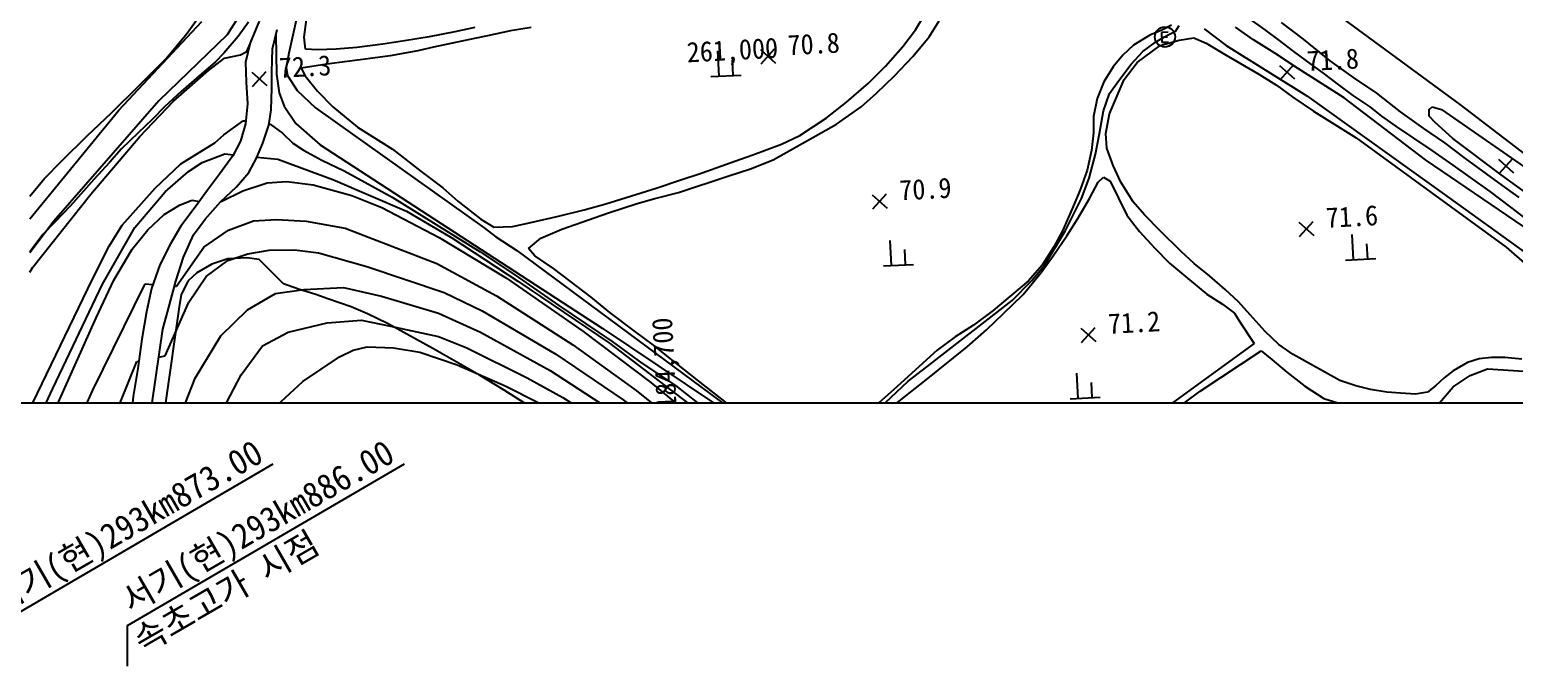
# Model space of a CAD drawing. Header units: millimetres. Extents: x 10470 to 11266, y 1103 to 1809.
# Drawn here: x 10836 to 10983, y 1364.9 to 1427.9 of the extents above; entities that cross this region are included whole.
import ezdxf
from ezdxf.enums import TextEntityAlignment as Align
from ezdxf.xclip import XClip

# ---------------------------------------------------------------- set-up
doc = ezdxf.new("R2010")
doc.units = ezdxf.units.MM
doc.header["$LTSCALE"] = 10
doc.header["$MEASUREMENT"] = 0
doc.header["$XCLIPFRAME"] = 2
doc.layers.add('TX-PAPR', color=2, linetype='Continuous', plot=False)
for name, color, linetype in [('TZ-BASE', 253, 'Continuous'), ('TZ-LEAL', 1, 'Continuous'), ('TZ-LEAT', 3, 'Continuous')]:
    doc.layers.add(name, color=color, linetype=linetype)
doc.styles.add('HANA', font='GulimChe.ttf')
doc.styles.get("Standard").update_dxf_attribs({"font": 'GulimChe.ttf'})
doc.styles.add('굴림체', font='GulimChe.ttf')

# ---------------------------------------------------------------- blocks, each defined once
blk = doc.blocks.new('JD-DHFDCHG54DXG3XF')
at = {"layer": 'TZ-BASE'}
for p, q in [((308.84, -25.96, 71), (305.65, -40.36, 71)), ((421.62, -45.45, 71.69), (407.3, -34.91, 71.69)), ((295.59, -38.38, 71.1), (297.48, -35.75, 71.1)), ((301.19, -35.94, 72), (299.55, -38.55, 72)), ((367.68, -38.05, 70.8), (369, -35.86, 70.8)), ((288.82, -46.01, 72), (297.02, -37.24, 72)), ((301.65, -37.3, 76.56), (300.64, -38.72, 76.56)), ((302.72, -37.2, 81.11), (301.83, -39.33, 81.11)), ((304.02, -39.93, 73.69), (304.51, -38.02, 73.69)), ((307.17, -38.78, 70.85), (307.4, -37.02, 70.85)), ((324.07, -37.83, 70.85), (322.09, -38.26, 70.85)), ((327.58, -38.17, 70.8), (325.32, -38.64, 70.8)), ((329.65, -37.82, 70.8), (327.58, -38.17, 70.8)), ((366.44, -39.69, 70.8), (367.68, -38.05, 70.8)), ((369.03, -38.76, 70.87), (370.02, -37.15, 70.87)), ((392.14, -38.06, 70.87), (390.89, -38.59, 70.87)), ((393.04, -37.6, 70.87), (392.14, -38.06, 70.87)), ((392.32, -38.75, 71), (393.45, -38.16, 71)), ((393.45, -38.16, 71), (393.8, -37.61, 71)), ((396.25, -37.95, 73.69), (398.43, -39.61, 73.69)), ((401.16, -39.04, 71.62), (399.35, -37.8, 71.62)), ((402.3, -38.05, 70.59), (400.6, -36.83, 70.59)), ((403.6, -39.01, 70.59), (402.3, -38.05, 70.59)), ((403.89, -37.32, 71.7), (406.07, -38.99, 71.7)), ((299.55, -38.55, 72), (292.79, -45.07, 72)), ((293.52, -40.88, 71.1), (295.59, -38.38, 71.1)), ((300.64, -38.72, 76.56), (299.23, -40.37, 76.56)), ((301.83, -39.33, 81.11), (301.36, -41.26, 81.11)), ((301.49, -40.19, 72), (301.81, -39.44, 72)), ((304.37, -38.58, 72), (304.43, -42.45, 72)), ((307.31, -39.97, 70.85), (307.17, -38.78, 70.85)), ((314.96, -39.49, 70.85), (312.37, -39.8, 70.85)), ((317.09, -39.15, 70.85), (314.96, -39.49, 70.85)), ((319.53, -38.76, 70.85), (317.09, -39.15, 70.85)), ((322.09, -38.26, 70.85), (319.53, -38.76, 70.85)), ((323.4, -39.05, 70.8), (319.97, -39.78, 70.8)), ((325.32, -38.64, 70.8), (323.4, -39.05, 70.8)), ((367.41, -40.69, 70.87), (369.03, -38.76, 70.87)), ((389.27, -39.57, 70.87), (388.21, -40.57, 70.87)), ((390.89, -38.59, 70.87), (389.27, -39.57, 70.87)), ((389.64, -41.28, 71.51), (391.9, -39.6, 71.51)), ((390.18, -40.2, 71), (391.43, -39.27, 71)), ((391.43, -39.27, 71), (392.32, -38.75, 71)), ((391.9, -39.6, 71.51), (393.78, -39.07, 71.51)), ((392.69, -38.3, 71.44), (392.03, -38.33, 71.44)), ((392.03, -38.33, 71.44), (392.08, -39.29, 71.44)), ((392.63, -38.78, 71.44), (392.05, -38.81, 71.44)), ((392.08, -39.29, 71.44), (392.74, -39.26, 71.44)), ((393.78, -39.07, 71.51), (395.25, -38.84, 71.51)), ((395.25, -38.84, 71.51), (396.46, -39.36, 71.51)), ((396.46, -39.36, 71.51), (398.44, -40.55, 71.51)), ((398.43, -39.61, 73.69), (406.42, -44.58, 73.69)), ((403.27, -40.37, 71.62), (401.16, -39.04, 71.62)), ((405.13, -40.19, 70.59), (403.6, -39.01, 70.59)), ((406.07, -38.99, 71.7), (408.71, -41.11, 71.7)), ((290.86, -43.55, 71.1), (293.52, -40.88, 71.1)), ((297.68, -42.08, 72), (299.27, -40.87, 72)), ((299.23, -40.37, 76.56), (298.4, -41.21, 76.56)), ((299.27, -40.87, 72), (300.86, -40.53, 72)), ((300.86, -40.53, 72), (301.49, -40.19, 72)), ((303.96, -42.21, 73.69), (304.02, -39.93, 73.69)), ((305.65, -40.36, 71), (305.39, -41.79, 71)), ((308.48, -40.04, 70.85), (307.31, -39.97, 70.85)), ((310.35, -39.98, 70.85), (308.48, -40.04, 70.85)), ((312.37, -39.8, 70.85), (310.35, -39.98, 70.85)), ((313.46, -40.92, 70.8), (311.43, -41.19, 70.8)), ((315.68, -40.64, 70.8), (313.46, -40.92, 70.8)), ((318.43, -40.12, 70.8), (315.68, -40.64, 70.8)), ((319.97, -39.78, 70.8), (318.43, -40.12, 70.8)), ((348.24, -42.64, 70.9), (348.11, -40.15, 70.9)), ((349.64, -42.57, 70.9), (349.56, -41.07, 70.9)), ((352.33, -40.01, 70.85), (353.82, -41.35, 70.85)), ((352.4, -41.42, 70.85), (353.74, -39.93, 70.85)), ((364.71, -41.66, 70.8), (366.44, -39.69, 70.8)), ((365.62, -42.61, 70.87), (367.41, -40.69, 70.87)), ((388.21, -40.57, 70.87), (387.25, -41.73, 70.87)), ((389.05, -41.47, 71), (390.18, -40.2, 71)), ((398.44, -40.55, 71.51), (401.67, -42.44, 71.51)), ((405.49, -41.84, 71.62), (403.27, -40.37, 71.62)), ((406.9, -41.5, 70.59), (405.13, -40.19, 70.59)), ((408.71, -41.11, 71.7), (411, -42.77, 71.7)), ((294.23, -45.12, 72), (297.68, -42.08, 72)), ((298.4, -41.21, 76.56), (296.5, -42.84, 76.56)), ((301.36, -41.26, 81.11), (301.44, -43.25, 81.11)), ((301.99, -42.24, 72.33), (303.47, -43.58, 72.33)), ((302.06, -43.65, 72.33), (303.4, -42.17, 72.33)), ((303.95, -43.84, 73.69), (303.96, -42.21, 73.69)), ((304.43, -42.45, 72), (304.7, -44.28, 72)), ((305.39, -41.79, 71), (305.52, -42.58, 71)), ((305.52, -42.58, 71), (306.48, -44.07, 71)), ((309.4, -41.46, 70.8), (306.88, -41.86, 70.8)), ((306.88, -41.86, 70.8), (307.25, -42.62, 70.8)), ((307.25, -42.62, 70.8), (308.47, -44.13, 70.8)), ((311.43, -41.19, 70.8), (309.4, -41.46, 70.8)), ((347.44, -42.68, 70.9), (350.44, -42.53, 70.9)), ((363.02, -43.33, 70.8), (364.71, -41.66, 70.8)), ((363.82, -44.34, 70.87), (365.62, -42.61, 70.87)), ((387.25, -41.73, 70.87), (386.34, -43.2, 70.87)), ((387.83, -43.07, 71), (389.05, -41.47, 71)), ((388.33, -42.98, 71.51), (389.64, -41.28, 71.51)), ((401.67, -42.44, 71.51), (403.41, -43.55, 71.51)), ((403.72, -41.58, 71.77), (405.21, -42.92, 71.77)), ((403.79, -42.99, 71.77), (405.13, -41.5, 71.77)), ((407.93, -43.41, 71.62), (405.49, -41.84, 71.62)), ((408.08, -42.34, 70.59), (406.9, -41.5, 70.59)), ((409.74, -43.6, 70.59), (408.08, -42.34, 70.59)), ((288.09, -46.28, 71.1), (290.86, -43.55, 71.1)), ((296.5, -42.84, 76.56), (294.98, -44.16, 76.56)), ((301.44, -43.25, 81.11), (301.56, -45.37, 81.11)), ((303.9, -45.98, 73.69), (303.95, -43.84, 73.69)), ((306.48, -44.07, 71), (308.28, -45.78, 71)), ((360.84, -45.23, 70.8), (363.02, -43.33, 70.8)), ((386.34, -43.2, 70.87), (385.66, -44.87, 70.87)), ((386.89, -46.36, 71.51), (388.33, -42.98, 71.51)), ((386.89, -44.37, 71), (387.83, -43.07, 71)), ((403.41, -43.55, 71.51), (405.05, -44.73, 71.51)), ((410.12, -44.79, 71.62), (407.93, -43.41, 71.62)), ((411, -44.55, 70.59), (409.74, -43.6, 70.59)), ((411, -42.77, 71.7), (413.32, -44.33, 71.7)), ((292.79, -45.07, 72), (282.4, -57.01, 72)), ((290.9, -48.63, 72), (294.23, -45.12, 72)), ((294.98, -44.16, 76.56), (293.37, -45.64, 76.56)), ((301.56, -45.37, 81.11), (301.36, -47.36, 81.11)), ((304.7, -44.28, 72), (305.18, -45.61, 72)), ((308.47, -44.13, 70.8), (309.99, -45.67, 70.8)), ((358.84, -46.8, 70.8), (360.84, -45.23, 70.8)), ((362.31, -45.67, 70.87), (363.82, -44.34, 70.87)), ((385.66, -44.87, 70.87), (385.32, -46.63, 70.87)), ((386.3, -46.09, 71), (386.89, -44.37, 71)), ((405.05, -44.73, 71.51), (407.08, -46.11, 71.51)), ((406.42, -44.58, 73.69), (420.51, -54.7, 73.69)), ((418.17, -50.92, 71.62), (410.12, -44.79, 71.62)), ((412.68, -45.69, 70.59), (411, -44.55, 70.59)), ((413.32, -44.33, 71.7), (415.68, -46.16, 71.7)), ((432.09, -53.5, 71.69), (421.62, -45.45, 71.69)), ((280, -56.77, 72), (288.82, -46.01, 72)), ((285.7, -48.55, 71.1), (288.09, -46.28, 71.1)), ((292.12, -46.93, 76.56), (290.73, -48.27, 76.56)), ((293.37, -45.64, 76.56), (292.12, -46.93, 76.56)), ((303.66, -47.48, 73.69), (303.9, -45.98, 73.69)), ((305.18, -45.61, 72), (306.35, -47.34, 72)), ((308.28, -45.78, 71), (325, -57.65, 71)), ((309.99, -45.67, 70.8), (312.43, -47.69, 70.8)), ((356.23, -48.52, 70.8), (358.84, -46.8, 70.8)), ((359.88, -47.41, 70.87), (362.31, -45.67, 70.87)), ((385.32, -46.63, 70.87), (385.29, -48.26, 70.87)), ((385.89, -48.32, 71), (386.3, -46.09, 71)), ((386.53, -48.33, 71.51), (386.89, -46.36, 71.51)), ((407.08, -46.11, 71.51), (411.32, -48.76, 71.51)), ((413.84, -46.59, 70.59), (412.68, -45.69, 70.59)), ((415.29, -47.62, 70.59), (413.84, -46.59, 70.59)), ((415.68, -46.16, 71.7), (417.99, -47.82, 71.7)), ((418.52, -45.93, 72), (418.83, -45.68, 72)), ((418.54, -46.59, 72), (418.52, -45.93, 72)), ((419.08, -47.19, 72), (418.54, -46.59, 72)), ((418.83, -45.68, 72), (419.75, -45.94, 72)), ((419.75, -45.94, 72), (435.94, -57.19, 72)), ((290.73, -48.27, 76.56), (289.1, -49.83, 76.56)), ((298.32, -49.24, 73), (299.21, -48.46, 73)), ((299.21, -48.46, 73), (301.14, -47.05, 73)), ((301.36, -47.36, 81.11), (300.85, -49.09, 81.11)), ((301.14, -47.05, 73), (301.38, -47.08, 73)), ((303.06, -49.28, 73.69), (303.66, -47.48, 73.69)), ((303.68, -47.38, 73), (303.81, -47.39, 73)), ((303.81, -47.39, 73), (305.03, -48.28, 73)), ((305.03, -48.28, 73), (306.04, -49.27, 73)), ((306.35, -47.34, 72), (308.76, -49.43, 72)), ((312.43, -47.69, 70.8), (315.92, -49.88, 70.8)), ((353.59, -50.93, 70.87), (359.88, -47.41, 70.87)), ((385.29, -48.26, 70.87), (385.12, -49.99, 70.87)), ((385.52, -50.36, 71), (385.89, -48.32, 71)), ((386.61, -49.78, 71.51), (386.53, -48.33, 71.51)), ((417.03, -48.78, 70.59), (415.29, -47.62, 70.59)), ((417.99, -47.82, 71.7), (420.05, -49.23, 71.7)), ((420.88, -48.8, 72), (419.08, -47.19, 72)), ((283.17, -51.02, 71.1), (285.7, -48.55, 71.1)), ((286.05, -54.33, 72), (290.9, -48.63, 72)), ((289.1, -49.83, 76.56), (287.88, -51.18, 76.56)), ((294.97, -51.34, 73), (298.32, -49.24, 73)), ((300.85, -49.09, 81.11), (300.1, -50.54, 81.11)), ((302.45, -50.77, 73.69), (303.06, -49.28, 73.69)), ((306.04, -49.27, 73), (307.11, -49.96, 73)), ((307.11, -49.96, 73), (308.91, -50.95, 73)), ((308.76, -49.43, 72), (336.68, -67.61, 72)), ((315.92, -49.88, 70.8), (318.75, -52.09, 70.8)), ((351.59, -50.43, 70.8), (354.42, -49.37, 70.8)), ((354.42, -49.37, 70.8), (356.23, -48.52, 70.8)), ((387.26, -51.5, 71.51), (386.61, -49.78, 71.51)), ((411.32, -48.76, 71.51), (426.17, -59.57, 71.51)), ((418.84, -49.99, 70.59), (417.03, -48.78, 70.59)), ((420.05, -49.23, 71.7), (422.11, -50.79, 71.7)), ((425.65, -52.4, 72), (420.88, -48.8, 72)), ((281.44, -52.81, 71.1), (283.17, -51.02, 71.1)), ((287.88, -51.18, 76.56), (286.36, -52.88, 76.56)), ((292.42, -53.72, 73), (294.97, -51.34, 73)), ((295.72, -52.07, 74), (297.07, -51.19, 74)), ((297.07, -51.19, 74), (299.3, -50.34, 74)), ((300.1, -50.54, 81.11), (298.8, -52.35, 81.11)), ((299.3, -50.34, 74), (300.16, -50.42, 74)), ((301.68, -52.18, 73.69), (302.45, -50.77, 73.69)), ((302.49, -50.66, 74), (304.55, -50.87, 74)), ((304.55, -50.87, 74), (310.01, -52.86, 74)), ((308.91, -50.95, 73), (311.13, -52.01, 73)), ((346.55, -52.2, 70.8), (349.8, -51.06, 70.8)), ((349.8, -51.06, 70.8), (351.59, -50.43, 70.8)), ((351.35, -51.81, 70.87), (353.59, -50.93, 70.87)), ((385.12, -49.99, 70.87), (384.67, -51.96, 70.87)), ((384.87, -52.75, 71), (385.52, -50.36, 71)), ((428.71, -58.09, 71.62), (418.17, -50.92, 71.62)), ((420.91, -51.45, 70.59), (418.84, -49.99, 70.59)), ((422.11, -50.79, 71.7), (425.39, -53.21, 71.7)), ((425.39, -50.86, 72.42), (426.88, -52.2, 72.42)), ((425.47, -52.27, 72.42), (426.81, -50.78, 72.42)), ((280, -54.53, 71.1), (281.44, -52.81, 71.1)), ((286.36, -52.88, 76.56), (284.05, -55.48, 76.56)), ((293.4, -54.1, 74), (295.72, -52.07, 74)), ((298.8, -52.35, 81.11), (297.6, -53.94, 81.11)), ((300.46, -53.59, 73.69), (301.68, -52.18, 73.69)), ((310.01, -52.86, 74), (317.31, -56.01, 74)), ((311.13, -52.01, 73), (315.88, -54.63, 73)), ((318.75, -52.09, 70.8), (320.88, -53.71, 70.8)), ((344.22, -54.16, 70.87), (349.12, -52.54, 70.87)), ((344.25, -52.96, 70.8), (346.55, -52.2, 70.8)), ((349.12, -52.54, 70.87), (351.35, -51.81, 70.87)), ((384.67, -51.96, 70.87), (383.97, -53.9, 70.87)), ((384.11, -54.77, 71), (384.87, -52.75, 71)), ((385.78, -53.15, 71.44), (386.28, -52.63, 71.44)), ((386.28, -52.63, 71.44), (386.97, -53.05, 71.44)), ((388, -53.14, 71.51), (387.26, -51.5, 71.51)), ((422.64, -52.67, 70.59), (420.91, -51.45, 70.59)), ((424.58, -54.06, 70.59), (422.64, -52.67, 70.59)), ((436.87, -60.56, 72), (425.65, -52.4, 72)), ((280.29, -61.55, 72), (286.05, -54.33, 72)), ((289.16, -57.4, 73), (292.42, -53.72, 73)), ((290.42, -57.63, 74), (293.4, -54.1, 74)), ((297.6, -53.94, 81.11), (296.37, -55.61, 81.11)), ((298.89, -55.09, 73.69), (300.46, -53.59, 73.69)), ((298.94, -55.04, 75), (301.1, -54.01, 75)), ((301.1, -54.01, 75), (303.5, -53.22, 75)), ((303.5, -53.22, 75), (305.45, -53.08, 75)), ((305.45, -53.08, 75), (308.06, -53.4, 75)), ((308.06, -53.4, 75), (311.89, -54.47, 75)), ((320.88, -53.71, 70.8), (322.37, -55.02, 70.8)), ((339.48, -54.54, 70.8), (342.12, -53.69, 70.8)), ((341.87, -54.74, 70.87), (344.22, -54.16, 70.87)), ((342.12, -53.69, 70.8), (344.25, -52.96, 70.8)), ((363.47, -55.79, 70.86), (364.8, -54.31, 70.86)), ((383.97, -53.9, 70.87), (383.3, -55.55, 70.87)), ((384.92, -54.76, 71.44), (385.78, -53.15, 71.44)), ((386.97, -53.05, 71.44), (388.62, -56.41, 71.44)), ((389.24, -55.07, 71.51), (388, -53.14, 71.51)), ((426.61, -55.61, 70.59), (424.58, -54.06, 70.59)), ((425.39, -53.21, 71.7), (427.41, -54.66, 71.7)), ((284.05, -55.48, 76.56), (282.49, -57.1, 76.56)), ((293.31, -56.35, 75), (294.84, -55.43, 75)), ((294.84, -55.43, 75), (296.06, -54.93, 75)), ((296.37, -55.61, 81.11), (294.97, -57.5, 81.11)), ((296.06, -54.93, 75), (296.79, -55.04, 75)), ((297.35, -56.81, 73.69), (298.89, -55.09, 73.69)), ((311.89, -54.47, 75), (314.84, -55.65, 75)), ((314.84, -55.65, 75), (320.53, -58.62, 75)), ((315.88, -54.63, 73), (324.59, -60.04, 73)), ((322.37, -55.02, 70.8), (324.66, -56.81, 70.8)), ((334.89, -55.89, 70.8), (337.04, -55.27, 70.8)), ((337.04, -55.27, 70.8), (339.48, -54.54, 70.8)), ((337.31, -56.17, 70.87), (340.12, -55.26, 70.87)), ((340.12, -55.26, 70.87), (341.87, -54.74, 70.87)), ((363.39, -54.38, 70.86), (364.88, -55.72, 70.86)), ((383.3, -55.55, 70.87), (382.26, -57.89, 70.87)), ((382.54, -57.93, 71), (384.11, -54.77, 71)), ((383.75, -56.75, 71.44), (384.92, -54.76, 71.44)), ((390.35, -56.39, 71.51), (389.24, -55.07, 71.51)), ((420.51, -54.7, 73.69), (435.22, -65.28, 73.69)), ((438.16, -64.48, 70.59), (426.61, -55.61, 70.59)), ((282.4, -57.01, 72), (280, -60.13, 72)), ((282.49, -57.1, 76.56), (281.29, -58.33, 76.56)), ((291.68, -57.85, 75), (293.31, -56.35, 75)), ((296.21, -58.35, 73.69), (297.35, -56.81, 73.69)), ((299.69, -57.9, 76), (302.16, -56.96, 76)), ((302.16, -56.96, 76), (304.43, -56.84, 76)), ((304.43, -56.84, 76), (307.37, -57.01, 76)), ((307.37, -57.01, 76), (311.23, -57.7, 76)), ((317.31, -56.01, 74), (321.78, -58.64, 74)), ((324.66, -56.81, 70.8), (325.93, -57.59, 70.8)), ((327.79, -57.52, 70.8), (329.6, -57.13, 70.8)), ((329.6, -57.13, 70.8), (332.46, -56.46, 70.8)), ((332.46, -56.46, 70.8), (334.89, -55.89, 70.8)), ((332.67, -57.8, 70.87), (337.31, -56.17, 70.87)), ((382.66, -58.45, 71.44), (383.75, -56.75, 71.44)), ((388.62, -56.41, 71.44), (389.86, -58.02, 71.44)), ((391.89, -57.95, 71.51), (390.35, -56.39, 71.51)), ((405.62, -57.09, 71.56), (407.11, -58.43, 71.56)), ((405.7, -58.51, 71.56), (407.04, -57.02, 71.56)), ((281.29, -58.33, 76.56), (280, -60.03, 76.56)), ((287.19, -63.24, 74), (290.42, -57.63, 74)), ((287.86, -59.47, 73), (289.16, -57.4, 73)), ((290.13, -59.78, 75), (291.68, -57.85, 75)), ((294.97, -57.5, 81.11), (293.94, -59.25, 81.11)), ((295.22, -60.56, 73.69), (296.21, -58.35, 73.69)), ((297.25, -59.57, 76), (299.69, -57.9, 76)), ((311.23, -57.7, 76), (320.29, -61.19, 76)), ((320.53, -58.62, 75), (327.19, -62.66, 75)), ((321.78, -58.64, 74), (328.32, -62.93, 74)), ((325, -57.65, 71), (326.13, -58.56, 71)), ((325.93, -57.59, 70.8), (327.79, -57.52, 70.8)), ((326.13, -58.56, 71), (328.23, -59.89, 71)), ((329.36, -59.7, 70.87), (330.59, -58.7, 70.87)), ((330.59, -58.7, 70.87), (332.67, -57.8, 70.87)), ((380.5, -61.31, 71), (382.54, -57.93, 71)), ((381.31, -60.45, 71.44), (382.66, -58.45, 71.44)), ((382.26, -57.89, 70.87), (381.38, -59.55, 70.87)), ((389.86, -58.02, 71.44), (391.37, -59.69, 71.44)), ((393.99, -60.02, 71.51), (391.89, -57.95, 71.51)), ((411.05, -60.82, 71.69), (410.92, -58.33, 71.69)), ((286.2, -62.73, 73), (287.86, -59.47, 73)), ((288.33, -62.84, 75), (290.13, -59.78, 75)), ((293.94, -59.25, 81.11), (292.89, -61.32, 81.11)), ((294.52, -63.45, 76), (297.25, -59.57, 76)), ((299.6, -60.91, 77), (301.6, -60.24, 77)), ((301.6, -60.24, 77), (303.69, -59.88, 77)), ((303.69, -59.88, 77), (306.21, -59.83, 77)), ((306.21, -59.83, 77), (308.59, -60.12, 77)), ((308.59, -60.12, 77), (313.38, -61.49, 77)), ((324.59, -60.04, 73), (328.01, -62.33, 73)), ((328.23, -59.89, 71), (348.35, -74.83, 71)), ((330.01, -60.42, 70.87), (329.36, -59.7, 70.87)), ((365.31, -61.4, 71.05), (365.18, -58.9, 71.05)), ((366.7, -61.32, 71.05), (366.63, -59.82, 71.05)), ((381.38, -59.55, 70.87), (380.21, -61.36, 70.87)), ((391.37, -59.69, 71.44), (392.83, -61.17, 71.44)), ((395.28, -61.2, 71.51), (393.99, -60.02, 71.51)), ((412.45, -60.75, 71.69), (412.37, -59.25, 71.69)), ((426.17, -59.57, 71.51), (433.84, -66.3, 71.51)), ((280, -62.05, 72), (280.29, -61.55, 72)), ((292.89, -61.32, 81.11), (292.06, -63.66, 81.11)), ((294.47, -62.94, 73.69), (295.22, -60.56, 73.69)), ((298.02, -61.26, 77.93), (296.54, -62.13, 77.93)), ((297.48, -62.49, 77), (299.6, -60.91, 77)), ((299.62, -60.74, 77.93), (298.02, -61.26, 77.93)), ((301.48, -60.63, 77.93), (299.62, -60.74, 77.93)), ((302.7, -60.81, 77.93), (301.48, -60.63, 77.93)), ((305.11, -63.2, 77.93), (302.7, -60.81, 77.93)), ((313.38, -61.49, 77), (321.04, -64.07, 77)), ((320.29, -61.19, 76), (326.19, -64.38, 76)), ((331.84, -61.68, 70.87), (330.01, -60.42, 70.87)), ((333.5, -62.93, 70.87), (331.84, -61.68, 70.87)), ((364.51, -61.44, 71.05), (367.5, -61.28, 71.05)), ((380.21, -61.36, 70.87), (378.88, -62.9, 70.87)), ((379.19, -62.87, 71), (380.5, -61.31, 71)), ((380.13, -62.09, 71.44), (381.31, -60.45, 71.44)), ((392.83, -61.17, 71.44), (394.6, -62.65, 71.44)), ((396.8, -62.43, 71.51), (395.28, -61.2, 71.51)), ((410.25, -60.86, 71.69), (413.25, -60.71, 71.69)), ((280, -75.61, 73), (286.2, -62.73, 73)), ((286.56, -66.57, 75), (288.33, -62.84, 75)), ((293.82, -65.28, 73.69), (294.47, -62.94, 73.69)), ((295.67, -62.91, 77.93), (294.98, -64.26, 77.93)), ((296.54, -62.13, 77.93), (295.67, -62.91, 77.93)), ((295.74, -65.02, 77), (297.48, -62.49, 77)), ((327.19, -62.66, 75), (334.74, -67.88, 75)), ((328.01, -62.33, 73), (332.39, -65.36, 73)), ((328.32, -62.93, 74), (337.39, -69.07, 74)), ((335.59, -64.51, 70.87), (333.5, -62.93, 70.87)), ((378.88, -62.9, 70.87), (375.37, -65.85, 70.87)), ((377.27, -64.84, 71), (379.19, -62.87, 71)), ((378.34, -64.25, 71.44), (380.13, -62.09, 71.44)), ((394.6, -62.65, 71.44), (396.54, -64.23, 71.44)), ((398.33, -63.78, 71.51), (396.8, -62.43, 71.51)), ((282.29, -73.56, 74), (287.19, -63.24, 74)), ((286.2, -73.81, 76), (291.42, -63.21, 76)), ((291.42, -63.21, 76), (292.19, -63.27, 76)), ((292.06, -63.66, 81.11), (291.56, -65.99, 81.11)), ((294.33, -63.44, 76), (294.52, -63.45, 76)), ((294.98, -64.26, 77.93), (294.8, -65.48, 77.93)), ((301.56, -65.77, 78), (304.32, -64.16, 78)), ((304.32, -64.16, 78), (307.15, -63.77, 78)), ((305.58, -63.37, 77.93), (305.11, -63.2, 77.93)), ((306.59, -63.74, 77.93), (305.58, -63.37, 77.93)), ((308.33, -64.27, 77.93), (306.59, -63.74, 77.93)), ((307.15, -63.77, 78), (311.05, -63.57, 78)), ((309.51, -64.69, 77.93), (308.33, -64.27, 77.93)), ((311.05, -63.57, 78), (314.83, -64.43, 78)), ((314.83, -64.43, 78), (320.45, -66.1, 78)), ((321.04, -64.07, 77), (324.79, -65.88, 77)), ((326.19, -64.38, 76), (333.76, -69.24, 76)), ((337.41, -66.04, 70.87), (335.59, -64.51, 70.87)), ((376.4, -66.14, 71.44), (378.34, -64.25, 71.44)), ((396.54, -64.23, 71.44), (398.07, -65.21, 71.44)), ((399.67, -64.98, 71.51), (398.33, -63.78, 71.51)), ((291.56, -65.99, 81.11), (291.1, -68.67, 81.11)), ((294.8, -65.48, 77.93), (292.77, -79.56, 77.93)), ((293.18, -67.68, 73.69), (293.82, -65.28, 73.69)), ((293.42, -70.35, 77), (295.74, -65.02, 77)), ((298.93, -68.35, 78), (301.56, -65.77, 78)), ((311.81, -65.47, 77.93), (309.51, -64.69, 77.93)), ((313.42, -66.18, 77.93), (311.81, -65.47, 77.93)), ((320.45, -66.1, 78), (324.62, -68, 78)), ((324.79, -65.88, 77), (332.07, -70.16, 77)), ((332.39, -65.36, 73), (337.66, -68.91, 73)), ((339.83, -67.86, 70.87), (337.41, -66.04, 70.87)), ((368.81, -71.44, 71), (377.27, -64.84, 71)), ((375.37, -65.85, 70.87), (373.42, -67.3, 70.87)), ((398.07, -65.21, 71.44), (399.26, -66.12, 71.44)), ((399.26, -66.12, 71.44), (399.78, -66.97, 71.44)), ((400.82, -66.27, 71.51), (399.67, -64.98, 71.51)), ((280, -81.28, 75), (286.56, -66.57, 75)), ((305.58, -68, 79), (309.44, -67.07, 79)), ((309.44, -67.07, 79), (312.84, -66.81, 79)), ((312.84, -66.81, 79), (315.72, -67.39, 79)), ((315.42, -67.14, 77.93), (313.42, -66.18, 77.93)), ((319.9, -69.61, 77.93), (315.42, -67.14, 77.93)), ((315.72, -67.39, 79), (320.45, -68.43, 79)), ((373.42, -67.3, 70.87), (371.61, -68.44, 70.87)), ((374.73, -67.76, 71.44), (376.4, -66.14, 71.44)), ((384.05, -67.59, 71.22), (385.53, -68.93, 71.22)), ((384.12, -69, 71.22), (385.46, -67.52, 71.22)), ((399.78, -66.97, 71.44), (401.22, -69.13, 71.44)), ((402.29, -67.94, 71.51), (400.82, -66.27, 71.51)), ((291.1, -68.67, 81.11), (290.71, -71.58, 81.11)), ((292.08, -75.25, 73.69), (293.18, -67.68, 73.69)), ((296.38, -72.55, 78), (298.93, -68.35, 78)), ((303.05, -69.35, 79), (305.58, -68, 79)), ((320.45, -68.43, 79), (323.27, -69.54, 79)), ((324.62, -68, 78), (331.52, -71.8, 78)), ((334.74, -67.88, 75), (341.5, -72.96, 75)), ((336.68, -67.61, 72), (347.75, -75.05, 72)), ((337.39, -69.07, 74), (349.64, -78.49, 74)), ((337.66, -68.91, 73), (340.59, -71.06, 73)), ((341.75, -69.29, 70.87), (339.83, -67.86, 70.87)), ((371.61, -68.44, 70.87), (369.83, -69.76, 70.87)), ((372.8, -69.45, 71.44), (374.73, -67.76, 71.44)), ((403.64, -69.21, 71.51), (402.29, -67.94, 71.51)), ((292.77, -70.47, 77), (293.42, -70.35, 77)), ((300.92, -72.23, 79), (303.05, -69.35, 79)), ((307.04, -72.88, 80), (310.68, -70.45, 80)), ((310.68, -70.45, 80), (312.02, -69.77, 80)), ((312.02, -69.77, 80), (313.39, -69.46, 80)), ((313.39, -69.46, 80), (316, -69.54, 80)), ((316, -69.54, 80), (318.63, -69.98, 80)), ((318.63, -69.98, 80), (322.32, -71.24, 80)), ((324.52, -72.25, 77.93), (319.9, -69.61, 77.93)), ((323.27, -69.54, 79), (329.25, -72.5, 79)), ((332.07, -70.16, 77), (338.74, -74.68, 77)), ((333.76, -69.24, 76), (340.04, -73.76, 76)), ((344.01, -71.08, 70.87), (341.75, -69.29, 70.87)), ((369.83, -69.76, 70.87), (367.7, -71.71, 70.87)), ((368.58, -72.84, 71.44), (372.8, -69.45, 71.44)), ((401.22, -69.13, 71.44), (391.49, -76.18, 71.44)), ((395.86, -73.82, 71.66), (401.89, -69.83, 71.66)), ((401.89, -69.83, 71.66), (402.95, -70.69, 71.66)), ((405.08, -70.2, 71.51), (403.64, -69.21, 71.51)), ((409.69, -72.79, 71.51), (405.08, -70.2, 71.51)), ((424.69, -70.5, 71.51), (423.5, -70.64, 71.51)), ((426.04, -70.5, 71.51), (424.69, -70.5, 71.51)), ((427.71, -70.65, 71.51), (426.04, -70.5, 71.51)), ((288.22, -76.8, 77), (290.6, -70.9, 77)), ((290.71, -71.58, 81.11), (290.25, -74.37, 81.11)), ((290.6, -70.9, 77), (290.81, -70.86, 77)), ((322.32, -71.24, 80), (327.08, -73.32, 80)), ((331.52, -71.8, 78), (337.83, -75.91, 78)), ((340.59, -71.06, 73), (343.92, -73.28, 73)), ((346.22, -72.85, 70.87), (344.01, -71.08, 70.87)), ((367.7, -71.71, 70.87), (365.83, -73.42, 70.87)), ((366.96, -72.83, 71), (368.81, -71.44, 71)), ((402.95, -70.69, 71.66), (404.44, -71.94, 71.66)), ((404.44, -71.94, 71.66), (406.23, -73.33, 71.66)), ((420.9, -71.83, 71.51), (420.01, -72.5, 71.51)), ((422.32, -70.98, 71.51), (420.9, -71.83, 71.51)), ((423.5, -70.64, 71.51), (422.32, -70.98, 71.51)), ((422.6, -72.28, 71.81), (424.3, -71.62, 71.81)), ((424.3, -71.62, 71.81), (427.89, -71.87, 71.81)), ((291.28, -85.42, 78), (296.38, -72.55, 78)), ((293.08, -87.12, 79), (300.92, -72.23, 79)), ((304.9, -74.86, 80), (307.04, -72.88, 80)), ((326.96, -73.72, 77.93), (324.52, -72.25, 77.93)), ((327.08, -73.32, 80), (331.73, -75.68, 80)), ((329.25, -72.5, 79), (332.77, -74.46, 79)), ((341.5, -72.96, 75), (346.76, -77.37, 75)), ((343.92, -73.28, 73), (347.96, -76.46, 73)), ((350.55, -76.22, 70.87), (346.22, -72.85, 70.87)), ((360.41, -79.04, 71), (366.96, -72.83, 71)), ((365.83, -73.42, 70.87), (364.03, -75.03, 70.87)), ((366.74, -74.29, 71.44), (368.58, -72.84, 71.44)), ((383.78, -74.55, 71.18), (383.65, -72.05, 71.18)), ((385.18, -74.48, 71.18), (385.1, -72.98, 71.18)), ((406.23, -73.33, 71.66), (408.12, -74.55, 71.66)), ((411.27, -73.31, 71.51), (409.69, -72.79, 71.51)), ((412.73, -73.68, 71.51), (411.27, -73.31, 71.51)), ((419.17, -73.32, 71.51), (418.36, -73.93, 71.51)), ((420.01, -72.5, 71.51), (419.17, -73.32, 71.51)), ((419.45, -75.12, 71.81), (420.9, -73.41, 71.81)), ((420.9, -73.41, 71.81), (422.6, -72.28, 71.81)), ((280, -78.57, 74), (282.29, -73.56, 74)), ((280, -88.46, 76), (286.2, -73.81, 76)), ((290.25, -74.37, 81.11), (289.91, -76.96, 81.11)), ((302.64, -77.35, 80), (304.9, -74.86, 80)), ((329.26, -75.21, 77.93), (326.96, -73.72, 77.93)), ((332.77, -74.46, 79), (337.91, -77.8, 79)), ((338.74, -74.68, 77), (343.81, -78.68, 77)), ((340.04, -73.76, 76), (345.17, -77.93, 76)), ((348.35, -74.83, 71), (352.65, -78.08, 71)), ((364.92, -75.79, 71.44), (366.74, -74.29, 71.44)), ((382.98, -74.59, 71.18), (385.98, -74.43, 71.18)), ((394.27, -75.03, 71.66), (395.86, -73.82, 71.66)), ((408.12, -74.55, 71.66), (410.14, -75.21, 71.66)), ((414.36, -73.92, 71.51), (412.73, -73.68, 71.51)), ((415.69, -74.03, 71.51), (414.36, -73.92, 71.51)), ((417.17, -74.14, 71.51), (415.69, -74.03, 71.51)), ((418.36, -73.93, 71.51), (417.17, -74.14, 71.51))]:
    blk.add_line(p, q, dxfattribs=at)
blk.add_circle((392.38, -38.76, 71.44), 1, dxfattribs=at)
at = {"layer": 'TZ-BASE', "style": 'HANA'}
for s, p in [('261,000', (345.09, -41.28)), ('70.8', (355.07, -40.57, 70.85)), ('72.3', (304.73, -42.81, 72.33)), ('71.8', (406.46, -42.14, 71.77)), ('70.9', (366.13, -54.94, 70.86)), ('71.6', (408.36, -57.66, 71.56)), ('71.2', (386.79, -68.16, 71.22))]:
    blk.add_text(s, height=2, rotation=2.9893, dxfattribs=at).set_placement(p)
blk.add_text('184,700', height=2, rotation=92.9893, dxfattribs=at).set_placement((343.57, -66.5), align=Align.RIGHT)

msp = doc.modelspace()

# ---------------------------------------------------------------- linework, layer by layer
at = {"layer": 'TX-PAPR', "elevation": 67.65, "flags": 128}
msp.add_lwpolyline([(10556.02, 1390.95), (11256.02, 1390.95), (11256.02, 1540.95), (10556.02, 1540.95), (10556.02, 1390.95)], dxfattribs=at)
at = {"layer": 'TZ-LEAL'}
for points in [[(10860.07, 1384.9), (10832.68, 1368.87), (10832.68, 1364.87)], [(10873.07, 1384.9), (10845.68, 1368.87), (10845.68, 1364.87)]]:
    msp.add_lwpolyline(points, dxfattribs=at)

# ---------------------------------------------------------------- block references
at = {"layer": 'TZ-BASE'}
ref = msp.add_blockref('JD-DHFDCHG54DXG3XF', (10556.02, 1465.95, 67.65), dxfattribs=at)
XClip(ref).set_block_clipping_path([(-0.0000000003, -74.9999999998), (700.0000000003, 75.0000000023)])

# ---------------------------------------------------------------- texts
at = {"layer": 'TZ-LEAT', "style": '굴림체'}
for s, p in [('서기(현)293km873.00', (10846.18, 1377.66)), ('서기(현)293km886.00', (10859.18, 1377.66))]:
    msp.add_text(s, height=2.5, rotation=30, dxfattribs=at).set_placement(p, align=Align.CENTER)
at = {"layer": 'TZ-LEAT'}
msp.add_text('속초고가 시점', height=2.5, rotation=30, dxfattribs=at).set_placement((10847.23, 1366.07))

doc.saveas('drawing.dxf')
